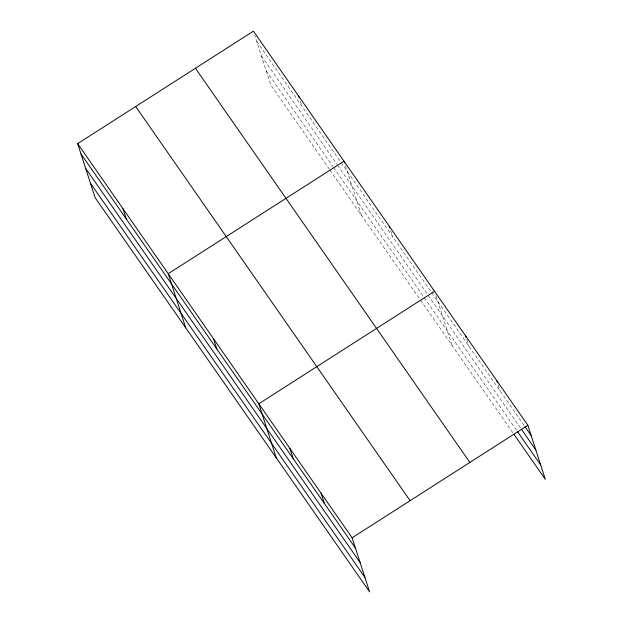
<?xml version="1.0" encoding="UTF-8"?>
<svg xmlns="http://www.w3.org/2000/svg" width="623" height="623" viewBox="0 0 623 623"><rect width="100%" height="100%" fill="white"/><g stroke="black" fill="none" stroke-linecap="round" stroke-linejoin="round"><path stroke-width="0.47" stroke-dasharray="3.12 2.34" d="M256.746 41.43L340.688 161.98M341.233 162.774L431.248 292.047M431.801 292.841L524.527 426.007M261.411 55.875L337.066 164.527M337.619 165.321L427.635 294.601M428.188 295.395L520.859 428.492M266.216 70.757L333.04 166.723M333.593 167.517L423.609 296.797M424.162 297.592L516.779 430.61M329.419 169.277L270.88 85.203L254.807 35.433M329.972 170.071L419.988 299.344M420.541 300.138L513.118 433.094M498.151 384.913L500.09 390.909M466.767 339.387L468.987 346.24M435.944 295.575L452.018 345.344M390.66 230.541L392.591 236.53M345.376 165.5L361.449 215.278M300.364 101.323L302.03 106.463"/><path stroke-width="0.93" d="M77.665 143.64L352.12 537.797L369.579 591.85L95.124 197.693L77.665 143.64L253.421 31.15L527.876 425.307L545.335 479.36L514.224 434.69M434.558 291.291L258.802 403.782L276.262 457.835M352.12 537.797L527.876 425.307M525.08 426.802L531.193 435.578M521.42 429.286L535.858 450.024M517.339 431.412L540.663 464.914M195.427 68.273L469.874 462.43M135.666 106.517L410.113 500.674M80.99 153.92L355.437 548.069M85.655 168.366L360.102 562.514M90.46 183.248L364.907 577.404M496.765 380.63L497.325 382.343M465.661 335.961L466.214 337.674M389.274 226.258L389.827 227.971M344.542 162.93L343.989 161.225L168.233 273.715L185.693 327.768M298.705 96.183L299.258 97.897M321.016 493.12L324.334 503.4M289.905 448.451L293.231 458.73M213.518 338.748L216.843 349.02M122.949 208.674L126.274 218.953"/></g></svg>
